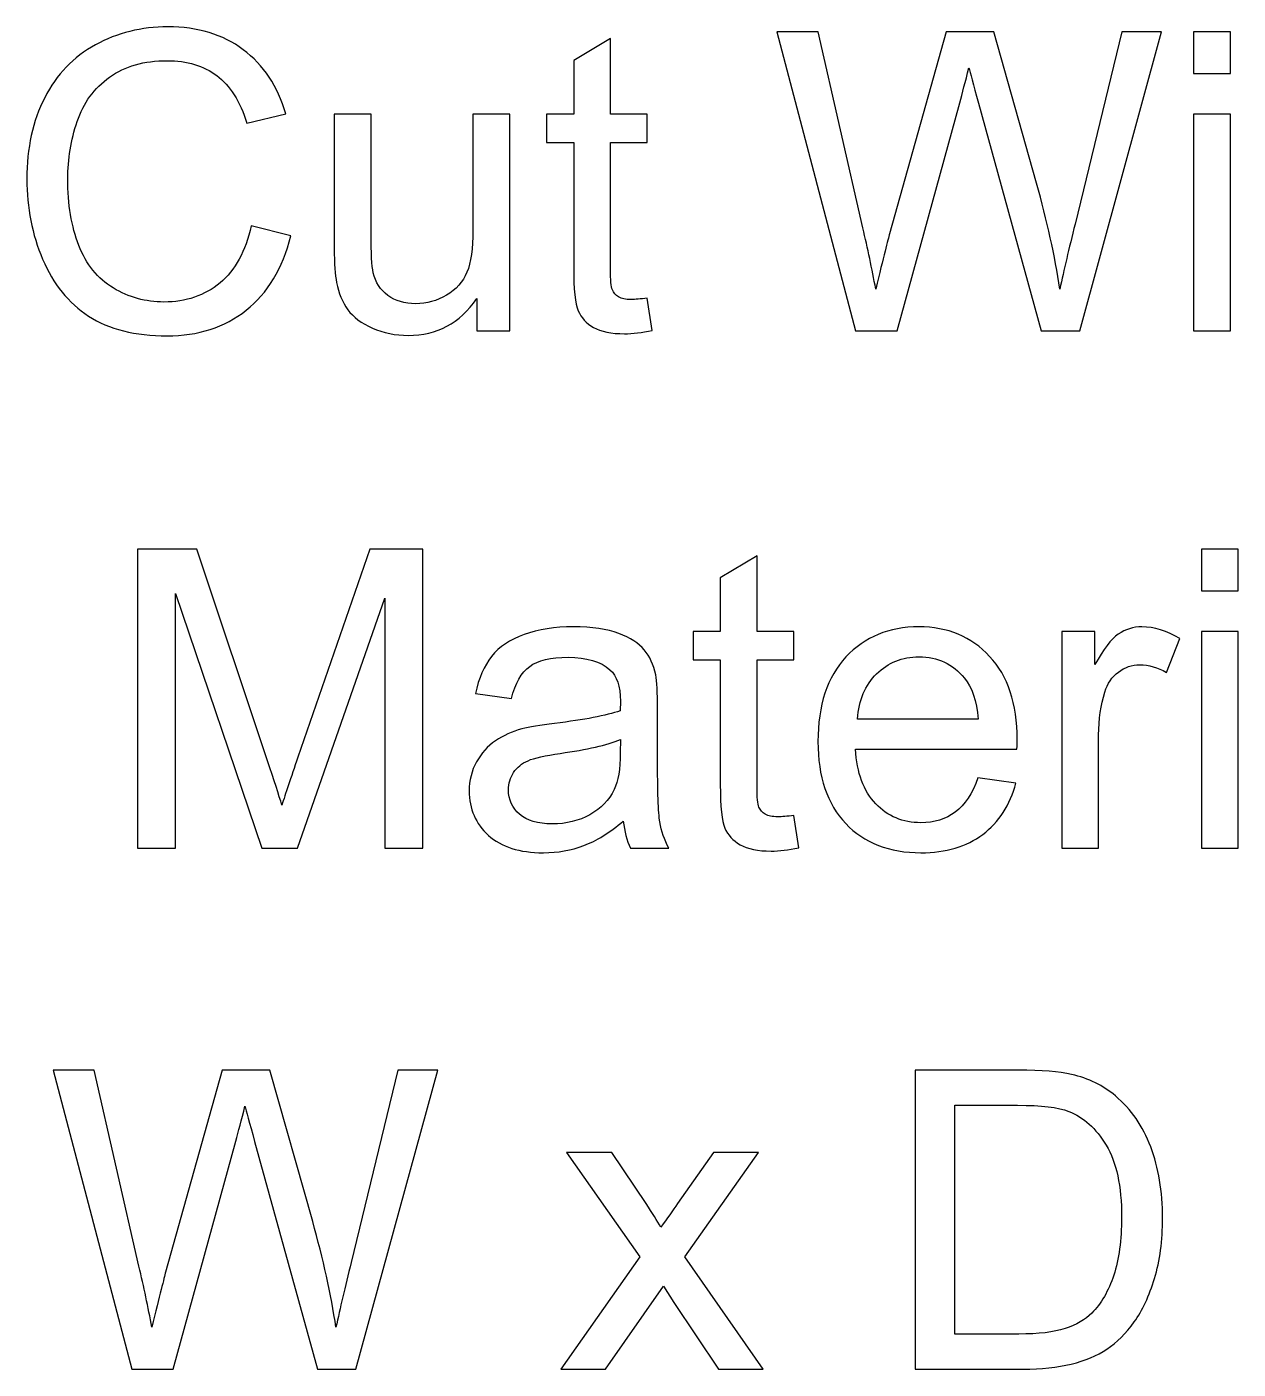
# Model space of a CAD drawing. Header units: millimetres. Extents: x -284 to 247, y -404 to 405.
# Drawn here: x -278.68 to -266.4, y -388.16 to -374.55 of the extents above; entities that cross this region are included whole.
import ezdxf

# ---------------------------------------------------------------- set-up
doc = ezdxf.new("R2010")
doc.units = ezdxf.units.MM
doc.header["$MEASUREMENT"] = 0
doc.layers.add('Layer 1', color=7, linetype='Continuous')

msp = doc.modelspace()

# ---------------------------------------------------------------- linework, layer by layer
at = {"layer": 'Layer 1'}
for points, knots in [([(-276.406, -376.5705), (-276.406, -376.5705), (-276.0038, -376.6721), (-276.0038, -376.6721), (-276.0038, -376.6721), (-276.0877, -377.0016), (-276.2387, -377.2521), (-276.4568, -377.425), (-276.4568, -377.425), (-276.6748, -377.5978), (-276.9415, -377.6846), (-277.2568, -377.6846), (-277.2568, -377.6846), (-277.5828, -377.6846), (-277.8481, -377.6183), (-278.0527, -377.4849), (-278.0527, -377.4849), (-278.2573, -377.3523), (-278.4125, -377.1597), (-278.5191, -376.9078), (-278.5191, -376.9078), (-278.6256, -376.6552), (-278.6792, -376.385), (-278.6792, -376.0957), (-278.6792, -376.0957), (-278.6792, -375.7803), (-278.6193, -375.5052), (-278.4986, -375.2702), (-278.4986, -375.2702), (-278.378, -375.0353), (-278.2065, -374.8568), (-277.9843, -374.7347), (-277.9843, -374.7347), (-277.762, -374.6126), (-277.5172, -374.552), (-277.2505, -374.552), (-277.2505, -374.552), (-276.9471, -374.552), (-276.6924, -374.6289), (-276.4864, -374.7834), (-276.4864, -374.7834), (-276.2797, -374.9379), (-276.1357, -375.1545), (-276.0546, -375.4339), (-276.0546, -375.4339), (-276.0546, -375.4339), (-276.4483, -375.527), (-276.4483, -375.527), (-276.4483, -375.527), (-276.5181, -375.3069), (-276.6204, -375.146), (-276.7538, -375.0458), (-276.7538, -375.0458), (-276.8871, -374.9449), (-277.0551, -374.8949), (-277.2576, -374.8949), (-277.2576, -374.8949), (-277.4897, -374.8949), (-277.6844, -374.9506), (-277.8403, -375.0621), (-277.8403, -375.0621), (-277.9963, -375.1735), (-278.1063, -375.3238), (-278.1691, -375.5115), (-278.1691, -375.5115), (-278.2326, -375.6999), (-278.2644, -375.8939), (-278.2644, -376.0936), (-278.2644, -376.0936), (-278.2644, -376.3511), (-278.227, -376.5762), (-278.1522, -376.7681), (-278.1522, -376.7681), (-278.0774, -376.9607), (-277.961, -377.1039), (-277.8029, -377.1992), (-277.8029, -377.1992), (-277.6449, -377.2944), (-277.4742, -377.3417), (-277.29, -377.3417), (-277.29, -377.3417), (-277.0656, -377.3417), (-276.8766, -377.2768), (-276.7213, -377.1477), (-276.7213, -377.1477), (-276.5661, -377.0179), (-276.461, -376.8259), (-276.406, -376.5705)], [0, 0, 0, 0, 0.0434783, 0.0434783, 0.0434783, 0.0434783, 0.0869565, 0.0869565, 0.0869565, 0.0869565, 0.1304348, 0.1304348, 0.1304348, 0.1304348, 0.173913, 0.173913, 0.173913, 0.173913, 0.2173913, 0.2173913, 0.2173913, 0.2173913, 0.2608696, 0.2608696, 0.2608696, 0.2608696, 0.3043478, 0.3043478, 0.3043478, 0.3043478, 0.3478261, 0.3478261, 0.3478261, 0.3478261, 0.3913043, 0.3913043, 0.3913043, 0.3913043, 0.4347826, 0.4347826, 0.4347826, 0.4347826, 0.4782609, 0.4782609, 0.4782609, 0.4782609, 0.5217391, 0.5217391, 0.5217391, 0.5217391, 0.5652174, 0.5652174, 0.5652174, 0.5652174, 0.6086957, 0.6086957, 0.6086957, 0.6086957, 0.6521739, 0.6521739, 0.6521739, 0.6521739, 0.6956522, 0.6956522, 0.6956522, 0.6956522, 0.7391304, 0.7391304, 0.7391304, 0.7391304, 0.7826087, 0.7826087, 0.7826087, 0.7826087, 0.826087, 0.826087, 0.826087, 0.826087, 0.8695652, 0.8695652, 0.8695652, 0.8695652, 0.9130435, 0.9130435, 0.9130435, 0.9130435, 1, 1, 1, 1]), ([(-270.2782, -377.6338), (-270.2782, -377.6338), (-271.0762, -374.6028), (-271.0762, -374.6028), (-271.0762, -374.6028), (-271.0762, -374.6028), (-270.6599, -374.6028), (-270.6599, -374.6028), (-270.6599, -374.6028), (-270.6599, -374.6028), (-270.2056, -376.5903), (-270.2056, -376.5903), (-270.2056, -376.5903), (-270.1562, -376.7984), (-270.1124, -377.0052), (-270.075, -377.2098), (-270.075, -377.2098), (-269.9953, -376.8866), (-269.9487, -376.7004), (-269.9353, -376.651), (-269.9353, -376.651), (-269.9353, -376.651), (-269.3624, -374.6028), (-269.3624, -374.6028), (-269.3624, -374.6028), (-269.3624, -374.6028), (-268.8791, -374.6028), (-268.8791, -374.6028), (-268.8791, -374.6028), (-268.8791, -374.6028), (-268.4445, -376.1373), (-268.4445, -376.1373), (-268.4445, -376.1373), (-268.338, -376.5183), (-268.2589, -376.876), (-268.2081, -377.2098), (-268.2081, -377.2098), (-268.1679, -377.0186), (-268.1164, -376.7991), (-268.0536, -376.5515), (-268.0536, -376.5515), (-268.0536, -376.5515), (-267.5802, -374.6028), (-267.5802, -374.6028), (-267.5802, -374.6028), (-267.5802, -374.6028), (-267.1773, -374.6028), (-267.1773, -374.6028), (-267.1773, -374.6028), (-267.1773, -374.6028), (-268.0071, -377.6338), (-268.0071, -377.6338), (-268.0071, -377.6338), (-268.0071, -377.6338), (-268.3972, -377.6338), (-268.3972, -377.6338), (-268.3972, -377.6338), (-268.3972, -377.6338), (-269.0329, -375.3245), (-269.0329, -375.3245), (-269.0329, -375.3245), (-269.0865, -375.1312), (-269.119, -375.0127), (-269.131, -374.9689), (-269.131, -374.9689), (-269.1656, -375.1072), (-269.1966, -375.2258), (-269.2234, -375.3238), (-269.2234, -375.3238), (-269.2234, -375.3238), (-269.8591, -377.6338), (-269.8591, -377.6338), (-269.8591, -377.6338), (-269.8591, -377.6338), (-270.2782, -377.6338), (-270.2782, -377.6338)], [0, 0, 0, 0, 0.05, 0.05, 0.05, 0.05, 0.1, 0.1, 0.1, 0.1, 0.15, 0.15, 0.15, 0.15, 0.2, 0.2, 0.2, 0.2, 0.25, 0.25, 0.25, 0.25, 0.3, 0.3, 0.3, 0.3, 0.35, 0.35, 0.35, 0.35, 0.4, 0.4, 0.4, 0.4, 0.45, 0.45, 0.45, 0.45, 0.5, 0.5, 0.5, 0.5, 0.55, 0.55, 0.55, 0.55, 0.6, 0.6, 0.6, 0.6, 0.65, 0.65, 0.65, 0.65, 0.7, 0.7, 0.7, 0.7, 0.75, 0.75, 0.75, 0.75, 0.8, 0.8, 0.8, 0.8, 0.85, 0.85, 0.85, 0.85, 0.9, 0.9, 0.9, 0.9, 1, 1, 1, 1]), ([(-266.8521, -375.0261), (-266.8521, -375.0261), (-266.8521, -374.6028), (-266.8521, -374.6028), (-266.8521, -374.6028), (-266.8521, -374.6028), (-266.4796, -374.6028), (-266.4796, -374.6028), (-266.4796, -374.6028), (-266.4796, -374.6028), (-266.4796, -375.0261), (-266.4796, -375.0261), (-266.4796, -375.0261), (-266.4796, -375.0261), (-266.8521, -375.0261), (-266.8521, -375.0261)], [0, 0, 0, 0, 0.2, 0.2, 0.2, 0.2, 0.4, 0.4, 0.4, 0.4, 0.6, 0.6, 0.6, 0.6, 1, 1, 1, 1]), ([(-272.3914, -377.3015), (-272.3914, -377.3015), (-272.3406, -377.6303), (-272.3406, -377.6303), (-272.3406, -377.6303), (-272.4451, -377.6521), (-272.5389, -377.6634), (-272.6207, -377.6634), (-272.6207, -377.6634), (-272.7555, -377.6634), (-272.8599, -377.6423), (-272.9347, -377.5992), (-272.9347, -377.5992), (-273.0088, -377.5562), (-273.061, -377.5005), (-273.0913, -377.4306), (-273.0913, -377.4306), (-273.1217, -377.3608), (-273.1365, -377.214), (-273.1365, -376.9903), (-273.1365, -376.9903), (-273.1365, -376.9903), (-273.1365, -375.7246), (-273.1365, -375.7246), (-273.1365, -375.7246), (-273.1365, -375.7246), (-273.4117, -375.7246), (-273.4117, -375.7246), (-273.4117, -375.7246), (-273.4117, -375.7246), (-273.4117, -375.4367), (-273.4117, -375.4367), (-273.4117, -375.4367), (-273.4117, -375.4367), (-273.1365, -375.4367), (-273.1365, -375.4367), (-273.1365, -375.4367), (-273.1365, -375.4367), (-273.1365, -374.8934), (-273.1365, -374.8934), (-273.1365, -374.8934), (-273.1365, -374.8934), (-272.764, -374.6698), (-272.764, -374.6698), (-272.764, -374.6698), (-272.764, -374.6698), (-272.764, -375.4367), (-272.764, -375.4367), (-272.764, -375.4367), (-272.764, -375.4367), (-272.3914, -375.4367), (-272.3914, -375.4367), (-272.3914, -375.4367), (-272.3914, -375.4367), (-272.3914, -375.7246), (-272.3914, -375.7246), (-272.3914, -375.7246), (-272.3914, -375.7246), (-272.764, -375.7246), (-272.764, -375.7246), (-272.764, -375.7246), (-272.764, -375.7246), (-272.764, -377.0115), (-272.764, -377.0115), (-272.764, -377.0115), (-272.764, -377.118), (-272.7576, -377.1865), (-272.7442, -377.2168), (-272.7442, -377.2168), (-272.7315, -377.2472), (-272.7104, -377.2711), (-272.6807, -377.2895), (-272.6807, -377.2895), (-272.6511, -377.3071), (-272.6088, -377.3163), (-272.5537, -377.3163), (-272.5537, -377.3163), (-272.5128, -377.3163), (-272.4585, -377.3114), (-272.3914, -377.3015)], [0, 0, 0, 0, 0.047619, 0.047619, 0.047619, 0.047619, 0.0952381, 0.0952381, 0.0952381, 0.0952381, 0.1428571, 0.1428571, 0.1428571, 0.1428571, 0.1904762, 0.1904762, 0.1904762, 0.1904762, 0.2380952, 0.2380952, 0.2380952, 0.2380952, 0.2857143, 0.2857143, 0.2857143, 0.2857143, 0.3333333, 0.3333333, 0.3333333, 0.3333333, 0.3809524, 0.3809524, 0.3809524, 0.3809524, 0.4285714, 0.4285714, 0.4285714, 0.4285714, 0.4761905, 0.4761905, 0.4761905, 0.4761905, 0.5238095, 0.5238095, 0.5238095, 0.5238095, 0.5714286, 0.5714286, 0.5714286, 0.5714286, 0.6190476, 0.6190476, 0.6190476, 0.6190476, 0.6666667, 0.6666667, 0.6666667, 0.6666667, 0.7142857, 0.7142857, 0.7142857, 0.7142857, 0.7619048, 0.7619048, 0.7619048, 0.7619048, 0.8095238, 0.8095238, 0.8095238, 0.8095238, 0.8571429, 0.8571429, 0.8571429, 0.8571429, 0.9047619, 0.9047619, 0.9047619, 0.9047619, 1, 1, 1, 1]), ([(-274.1193, -377.6338), (-274.1193, -377.6338), (-274.1193, -377.3071), (-274.1193, -377.3071), (-274.1193, -377.3071), (-274.2901, -377.5562), (-274.5215, -377.6804), (-274.8143, -377.6804), (-274.8143, -377.6804), (-274.9434, -377.6804), (-275.064, -377.6557), (-275.1762, -377.6063), (-275.1762, -377.6063), (-275.2884, -377.5562), (-275.3717, -377.4941), (-275.426, -377.4193), (-275.426, -377.4193), (-275.4803, -377.3438), (-275.5184, -377.2521), (-275.5403, -377.1434), (-275.5403, -377.1434), (-275.5551, -377.0701), (-275.5629, -376.9544), (-275.5629, -376.7963), (-275.5629, -376.7963), (-275.5629, -376.7963), (-275.5629, -375.4367), (-275.5629, -375.4367), (-275.5629, -375.4367), (-275.5629, -375.4367), (-275.1903, -375.4367), (-275.1903, -375.4367), (-275.1903, -375.4367), (-275.1903, -375.4367), (-275.1903, -376.6524), (-275.1903, -376.6524), (-275.1903, -376.6524), (-275.1903, -376.8464), (-275.1826, -376.9776), (-275.1678, -377.0447), (-275.1678, -377.0447), (-275.1445, -377.1427), (-275.0951, -377.2189), (-275.0189, -377.2747), (-275.0189, -377.2747), (-274.9434, -377.3304), (-274.8503, -377.3586), (-274.7388, -377.3586), (-274.7388, -377.3586), (-274.6273, -377.3586), (-274.5229, -377.3304), (-274.4255, -377.2733), (-274.4255, -377.2733), (-274.3282, -377.2161), (-274.259, -377.1378), (-274.2181, -377.0397), (-274.2181, -377.0397), (-274.1779, -376.9417), (-274.1574, -376.7984), (-274.1574, -376.6115), (-274.1574, -376.6115), (-274.1574, -376.6115), (-274.1574, -375.4367), (-274.1574, -375.4367), (-274.1574, -375.4367), (-274.1574, -375.4367), (-273.7849, -375.4367), (-273.7849, -375.4367), (-273.7849, -375.4367), (-273.7849, -375.4367), (-273.7849, -377.6338), (-273.7849, -377.6338), (-273.7849, -377.6338), (-273.7849, -377.6338), (-274.1193, -377.6338), (-274.1193, -377.6338)], [0, 0, 0, 0, 0.05, 0.05, 0.05, 0.05, 0.1, 0.1, 0.1, 0.1, 0.15, 0.15, 0.15, 0.15, 0.2, 0.2, 0.2, 0.2, 0.25, 0.25, 0.25, 0.25, 0.3, 0.3, 0.3, 0.3, 0.35, 0.35, 0.35, 0.35, 0.4, 0.4, 0.4, 0.4, 0.45, 0.45, 0.45, 0.45, 0.5, 0.5, 0.5, 0.5, 0.55, 0.55, 0.55, 0.55, 0.6, 0.6, 0.6, 0.6, 0.65, 0.65, 0.65, 0.65, 0.7, 0.7, 0.7, 0.7, 0.75, 0.75, 0.75, 0.75, 0.8, 0.8, 0.8, 0.8, 0.85, 0.85, 0.85, 0.85, 0.9, 0.9, 0.9, 0.9, 1, 1, 1, 1]), ([(-266.8521, -377.6338), (-266.8521, -377.6338), (-266.8521, -375.4367), (-266.8521, -375.4367), (-266.8521, -375.4367), (-266.8521, -375.4367), (-266.4796, -375.4367), (-266.4796, -375.4367), (-266.4796, -375.4367), (-266.4796, -375.4367), (-266.4796, -377.6338), (-266.4796, -377.6338), (-266.4796, -377.6338), (-266.4796, -377.6338), (-266.8521, -377.6338), (-266.8521, -377.6338)], [0, 0, 0, 0, 0.2, 0.2, 0.2, 0.2, 0.4, 0.4, 0.4, 0.4, 0.6, 0.6, 0.6, 0.6, 1, 1, 1, 1]), ([(-277.5566, -382.8782), (-277.5566, -382.8782), (-277.5566, -379.8472), (-277.5566, -379.8472), (-277.5566, -379.8472), (-277.5566, -379.8472), (-276.9555, -379.8472), (-276.9555, -379.8472), (-276.9555, -379.8472), (-276.9555, -379.8472), (-276.2386, -381.9927), (-276.2386, -381.9927), (-276.2386, -381.9927), (-276.1723, -382.1924), (-276.1243, -382.342), (-276.094, -382.4415), (-276.094, -382.4415), (-276.0594, -382.3314), (-276.0051, -382.1691), (-275.9317, -381.9553), (-275.9317, -381.9553), (-275.9317, -381.9553), (-275.2022, -379.8472), (-275.2022, -379.8472), (-275.2022, -379.8472), (-275.2022, -379.8472), (-274.6653, -379.8472), (-274.6653, -379.8472), (-274.6653, -379.8472), (-274.6653, -379.8472), (-274.6653, -382.8782), (-274.6653, -382.8782), (-274.6653, -382.8782), (-274.6653, -382.8782), (-275.0505, -382.8782), (-275.0505, -382.8782), (-275.0505, -382.8782), (-275.0505, -382.8782), (-275.0505, -380.3425), (-275.0505, -380.3425), (-275.0505, -380.3425), (-275.0505, -380.3425), (-275.9352, -382.8782), (-275.9352, -382.8782), (-275.9352, -382.8782), (-275.9352, -382.8782), (-276.2965, -382.8782), (-276.2965, -382.8782), (-276.2965, -382.8782), (-276.2965, -382.8782), (-277.1714, -380.2959), (-277.1714, -380.2959), (-277.1714, -380.2959), (-277.1714, -380.2959), (-277.1714, -382.8782), (-277.1714, -382.8782), (-277.1714, -382.8782), (-277.1714, -382.8782), (-277.5566, -382.8782), (-277.5566, -382.8782)], [0, 0, 0, 0, 0.0625, 0.0625, 0.0625, 0.0625, 0.125, 0.125, 0.125, 0.125, 0.1875, 0.1875, 0.1875, 0.1875, 0.25, 0.25, 0.25, 0.25, 0.3125, 0.3125, 0.3125, 0.3125, 0.375, 0.375, 0.375, 0.375, 0.4375, 0.4375, 0.4375, 0.4375, 0.5, 0.5, 0.5, 0.5, 0.5625, 0.5625, 0.5625, 0.5625, 0.625, 0.625, 0.625, 0.625, 0.6875, 0.6875, 0.6875, 0.6875, 0.75, 0.75, 0.75, 0.75, 0.8125, 0.8125, 0.8125, 0.8125, 0.875, 0.875, 0.875, 0.875, 1, 1, 1, 1]), ([(-270.9054, -382.5459), (-270.9054, -382.5459), (-270.8546, -382.8747), (-270.8546, -382.8747), (-270.8546, -382.8747), (-270.9591, -382.8965), (-271.0529, -382.9078), (-271.1347, -382.9078), (-271.1347, -382.9078), (-271.2695, -382.9078), (-271.3739, -382.8867), (-271.4487, -382.8436), (-271.4487, -382.8436), (-271.5228, -382.8006), (-271.575, -382.7449), (-271.6053, -382.675), (-271.6053, -382.675), (-271.6357, -382.6052), (-271.6505, -382.4584), (-271.6505, -382.2347), (-271.6505, -382.2347), (-271.6505, -382.2347), (-271.6505, -380.969), (-271.6505, -380.969), (-271.6505, -380.969), (-271.6505, -380.969), (-271.9257, -380.969), (-271.9257, -380.969), (-271.9257, -380.969), (-271.9257, -380.969), (-271.9257, -380.6811), (-271.9257, -380.6811), (-271.9257, -380.6811), (-271.9257, -380.6811), (-271.6505, -380.6811), (-271.6505, -380.6811), (-271.6505, -380.6811), (-271.6505, -380.6811), (-271.6505, -380.1378), (-271.6505, -380.1378), (-271.6505, -380.1378), (-271.6505, -380.1378), (-271.278, -379.9142), (-271.278, -379.9142), (-271.278, -379.9142), (-271.278, -379.9142), (-271.278, -380.6811), (-271.278, -380.6811), (-271.278, -380.6811), (-271.278, -380.6811), (-270.9054, -380.6811), (-270.9054, -380.6811), (-270.9054, -380.6811), (-270.9054, -380.6811), (-270.9054, -380.969), (-270.9054, -380.969), (-270.9054, -380.969), (-270.9054, -380.969), (-271.278, -380.969), (-271.278, -380.969), (-271.278, -380.969), (-271.278, -380.969), (-271.278, -382.2559), (-271.278, -382.2559), (-271.278, -382.2559), (-271.278, -382.3624), (-271.2716, -382.4309), (-271.2582, -382.4612), (-271.2582, -382.4612), (-271.2455, -382.4916), (-271.2244, -382.5155), (-271.1947, -382.5339), (-271.1947, -382.5339), (-271.1651, -382.5515), (-271.1228, -382.5607), (-271.0677, -382.5607), (-271.0677, -382.5607), (-271.0268, -382.5607), (-270.9725, -382.5558), (-270.9054, -382.5459)], [0, 0, 0, 0, 0.047619, 0.047619, 0.047619, 0.047619, 0.0952381, 0.0952381, 0.0952381, 0.0952381, 0.1428571, 0.1428571, 0.1428571, 0.1428571, 0.1904762, 0.1904762, 0.1904762, 0.1904762, 0.2380952, 0.2380952, 0.2380952, 0.2380952, 0.2857143, 0.2857143, 0.2857143, 0.2857143, 0.3333333, 0.3333333, 0.3333333, 0.3333333, 0.3809524, 0.3809524, 0.3809524, 0.3809524, 0.4285714, 0.4285714, 0.4285714, 0.4285714, 0.4761905, 0.4761905, 0.4761905, 0.4761905, 0.5238095, 0.5238095, 0.5238095, 0.5238095, 0.5714286, 0.5714286, 0.5714286, 0.5714286, 0.6190476, 0.6190476, 0.6190476, 0.6190476, 0.6666667, 0.6666667, 0.6666667, 0.6666667, 0.7142857, 0.7142857, 0.7142857, 0.7142857, 0.7619048, 0.7619048, 0.7619048, 0.7619048, 0.8095238, 0.8095238, 0.8095238, 0.8095238, 0.8571429, 0.8571429, 0.8571429, 0.8571429, 0.9047619, 0.9047619, 0.9047619, 0.9047619, 1, 1, 1, 1]), ([(-266.7737, -380.2705), (-266.7737, -380.2705), (-266.7737, -379.8472), (-266.7737, -379.8472), (-266.7737, -379.8472), (-266.7737, -379.8472), (-266.4012, -379.8472), (-266.4012, -379.8472), (-266.4012, -379.8472), (-266.4012, -379.8472), (-266.4012, -380.2705), (-266.4012, -380.2705), (-266.4012, -380.2705), (-266.4012, -380.2705), (-266.7737, -380.2705), (-266.7737, -380.2705)], [0, 0, 0, 0, 0.2, 0.2, 0.2, 0.2, 0.4, 0.4, 0.4, 0.4, 0.6, 0.6, 0.6, 0.6, 1, 1, 1, 1]), ([(-272.6333, -382.603), (-272.7716, -382.7209), (-272.905, -382.8034), (-273.0327, -382.8521), (-273.0327, -382.8521), (-273.1604, -382.9008), (-273.2972, -382.9248), (-273.444, -382.9248), (-273.444, -382.9248), (-273.6853, -382.9248), (-273.8708, -382.8662), (-274.0007, -382.7484), (-274.0007, -382.7484), (-274.1305, -382.6313), (-274.1954, -382.481), (-274.1954, -382.2982), (-274.1954, -382.2982), (-274.1954, -382.191), (-274.1707, -382.0929), (-274.122, -382.004), (-274.122, -382.004), (-274.0726, -381.9151), (-274.0084, -381.8446), (-273.9294, -381.7909), (-273.9294, -381.7909), (-273.8497, -381.7373), (-273.7608, -381.6964), (-273.6613, -381.6689), (-273.6613, -381.6689), (-273.5879, -381.6498), (-273.4772, -381.6315), (-273.3297, -381.6131), (-273.3297, -381.6131), (-273.0291, -381.5779), (-272.8069, -381.5348), (-272.6651, -381.4854), (-272.6651, -381.4854), (-272.6637, -381.4346), (-272.6629, -381.4022), (-272.6629, -381.3888), (-272.6629, -381.3888), (-272.6629, -381.2378), (-272.6982, -381.1313), (-272.7688, -381.0692), (-272.7688, -381.0692), (-272.864, -380.9852), (-273.0058, -380.9436), (-273.1935, -380.9436), (-273.1935, -380.9436), (-273.3692, -380.9436), (-273.499, -380.9746), (-273.5823, -381.036), (-273.5823, -381.036), (-273.6662, -381.0974), (-273.7276, -381.206), (-273.7678, -381.3627), (-273.7678, -381.3627), (-273.7678, -381.3627), (-274.1319, -381.3119), (-274.1319, -381.3119), (-274.1319, -381.3119), (-274.0987, -381.156), (-274.0444, -381.0297), (-273.9682, -380.9337), (-273.9682, -380.9337), (-273.892, -380.8377), (-273.7819, -380.7644), (-273.638, -380.7122), (-273.638, -380.7122), (-273.4948, -380.6607), (-273.3276, -380.6346), (-273.1385, -380.6346), (-273.1385, -380.6346), (-272.9508, -380.6346), (-272.7977, -380.6564), (-272.6799, -380.7009), (-272.6799, -380.7009), (-272.5628, -380.7453), (-272.476, -380.8004), (-272.4209, -380.8674), (-272.4209, -380.8674), (-272.3659, -380.9344), (-272.3271, -381.0191), (-272.3045, -381.1214), (-272.3045, -381.1214), (-272.2925, -381.1849), (-272.2862, -381.2992), (-272.2862, -381.4636), (-272.2862, -381.4636), (-272.2862, -381.4636), (-272.2862, -381.9575), (-272.2862, -381.9575), (-272.2862, -381.9575), (-272.2862, -382.3025), (-272.2784, -382.5205), (-272.2629, -382.6129), (-272.2629, -382.6129), (-272.2481, -382.7053), (-272.217, -382.7935), (-272.1719, -382.8782), (-272.1719, -382.8782), (-272.1719, -382.8782), (-272.5613, -382.8782), (-272.5613, -382.8782), (-272.5613, -382.8782), (-272.5987, -382.7999), (-272.6227, -382.7082), (-272.6333, -382.603)], [0, 0, 0, 0, 0.0357143, 0.0357143, 0.0357143, 0.0357143, 0.0714286, 0.0714286, 0.0714286, 0.0714286, 0.1071429, 0.1071429, 0.1071429, 0.1071429, 0.1428571, 0.1428571, 0.1428571, 0.1428571, 0.1785714, 0.1785714, 0.1785714, 0.1785714, 0.2142857, 0.2142857, 0.2142857, 0.2142857, 0.25, 0.25, 0.25, 0.25, 0.2857143, 0.2857143, 0.2857143, 0.2857143, 0.3214286, 0.3214286, 0.3214286, 0.3214286, 0.3571429, 0.3571429, 0.3571429, 0.3571429, 0.3928571, 0.3928571, 0.3928571, 0.3928571, 0.4285714, 0.4285714, 0.4285714, 0.4285714, 0.4642857, 0.4642857, 0.4642857, 0.4642857, 0.5, 0.5, 0.5, 0.5, 0.5357143, 0.5357143, 0.5357143, 0.5357143, 0.5714286, 0.5714286, 0.5714286, 0.5714286, 0.6071429, 0.6071429, 0.6071429, 0.6071429, 0.6428571, 0.6428571, 0.6428571, 0.6428571, 0.6785714, 0.6785714, 0.6785714, 0.6785714, 0.7142857, 0.7142857, 0.7142857, 0.7142857, 0.75, 0.75, 0.75, 0.75, 0.7857143, 0.7857143, 0.7857143, 0.7857143, 0.8214286, 0.8214286, 0.8214286, 0.8214286, 0.8571429, 0.8571429, 0.8571429, 0.8571429, 0.8928571, 0.8928571, 0.8928571, 0.8928571, 0.9285714, 0.9285714, 0.9285714, 0.9285714, 1, 1, 1, 1]), ([(-269.0392, -382.167), (-269.0392, -382.167), (-268.654, -382.2178), (-268.654, -382.2178), (-268.654, -382.2178), (-268.714, -382.4415), (-268.8261, -382.6157), (-268.9898, -382.7392), (-268.9898, -382.7392), (-269.1535, -382.8627), (-269.3624, -382.9248), (-269.6171, -382.9248), (-269.6171, -382.9248), (-269.9374, -382.9248), (-270.1914, -382.826), (-270.3791, -382.6284), (-270.3791, -382.6284), (-270.5667, -382.4316), (-270.6606, -382.1543), (-270.6606, -381.798), (-270.6606, -381.798), (-270.6606, -381.4297), (-270.566, -381.1433), (-270.3762, -380.9401), (-270.3762, -380.9401), (-270.1864, -380.7362), (-269.9402, -380.6346), (-269.6375, -380.6346), (-269.6375, -380.6346), (-269.3447, -380.6346), (-269.1055, -380.734), (-268.92, -380.9337), (-268.92, -380.9337), (-268.7344, -381.1334), (-268.6413, -381.4142), (-268.6413, -381.7761), (-268.6413, -381.7761), (-268.6413, -381.798), (-268.642, -381.8312), (-268.6434, -381.8749), (-268.6434, -381.8749), (-268.6434, -381.8749), (-270.2796, -381.8749), (-270.2796, -381.8749), (-270.2796, -381.8749), (-270.2655, -382.1155), (-270.1977, -382.3004), (-270.075, -382.4281), (-270.075, -382.4281), (-269.9529, -382.5558), (-269.7998, -382.62), (-269.6171, -382.62), (-269.6171, -382.62), (-269.4809, -382.62), (-269.3645, -382.584), (-269.2685, -382.512), (-269.2685, -382.512), (-269.1719, -382.4401), (-269.0957, -382.325), (-269.0392, -382.167)], [0, 0, 0, 0, 0.0625, 0.0625, 0.0625, 0.0625, 0.125, 0.125, 0.125, 0.125, 0.1875, 0.1875, 0.1875, 0.1875, 0.25, 0.25, 0.25, 0.25, 0.3125, 0.3125, 0.3125, 0.3125, 0.375, 0.375, 0.375, 0.375, 0.4375, 0.4375, 0.4375, 0.4375, 0.5, 0.5, 0.5, 0.5, 0.5625, 0.5625, 0.5625, 0.5625, 0.625, 0.625, 0.625, 0.625, 0.6875, 0.6875, 0.6875, 0.6875, 0.75, 0.75, 0.75, 0.75, 0.8125, 0.8125, 0.8125, 0.8125, 0.875, 0.875, 0.875, 0.875, 1, 1, 1, 1]), ([(-268.1876, -382.8782), (-268.1876, -382.8782), (-268.1876, -380.6811), (-268.1876, -380.6811), (-268.1876, -380.6811), (-268.1876, -380.6811), (-267.8532, -380.6811), (-267.8532, -380.6811), (-267.8532, -380.6811), (-267.8532, -380.6811), (-267.8532, -381.0177), (-267.8532, -381.0177), (-267.8532, -381.0177), (-267.7678, -380.8617), (-267.6888, -380.7587), (-267.6161, -380.7093), (-267.6161, -380.7093), (-267.5435, -380.6592), (-267.4637, -380.6346), (-267.377, -380.6346), (-267.377, -380.6346), (-267.2514, -380.6346), (-267.1237, -380.6741), (-266.9938, -380.7524), (-266.9938, -380.7524), (-266.9938, -380.7524), (-267.1265, -381.096), (-267.1265, -381.096), (-267.1265, -381.096), (-267.2168, -381.0452), (-267.3071, -381.0198), (-267.3974, -381.0198), (-267.3974, -381.0198), (-267.4786, -381.0198), (-267.5512, -381.0445), (-267.6154, -381.0932), (-267.6154, -381.0932), (-267.6796, -381.1418), (-267.7255, -381.2096), (-267.753, -381.2964), (-267.753, -381.2964), (-267.7946, -381.4283), (-267.8151, -381.5729), (-267.8151, -381.7303), (-267.8151, -381.7303), (-267.8151, -381.7303), (-267.8151, -382.8782), (-267.8151, -382.8782), (-267.8151, -382.8782), (-267.8151, -382.8782), (-268.1876, -382.8782), (-268.1876, -382.8782)], [0, 0, 0, 0, 0.0714286, 0.0714286, 0.0714286, 0.0714286, 0.1428571, 0.1428571, 0.1428571, 0.1428571, 0.2142857, 0.2142857, 0.2142857, 0.2142857, 0.2857143, 0.2857143, 0.2857143, 0.2857143, 0.3571429, 0.3571429, 0.3571429, 0.3571429, 0.4285714, 0.4285714, 0.4285714, 0.4285714, 0.5, 0.5, 0.5, 0.5, 0.5714286, 0.5714286, 0.5714286, 0.5714286, 0.6428571, 0.6428571, 0.6428571, 0.6428571, 0.7142857, 0.7142857, 0.7142857, 0.7142857, 0.7857143, 0.7857143, 0.7857143, 0.7857143, 0.8571429, 0.8571429, 0.8571429, 0.8571429, 1, 1, 1, 1]), ([(-266.7737, -382.8782), (-266.7737, -382.8782), (-266.7737, -380.6811), (-266.7737, -380.6811), (-266.7737, -380.6811), (-266.7737, -380.6811), (-266.4012, -380.6811), (-266.4012, -380.6811), (-266.4012, -380.6811), (-266.4012, -380.6811), (-266.4012, -382.8782), (-266.4012, -382.8782), (-266.4012, -382.8782), (-266.4012, -382.8782), (-266.7737, -382.8782), (-266.7737, -382.8782)], [0, 0, 0, 0, 0.2, 0.2, 0.2, 0.2, 0.4, 0.4, 0.4, 0.4, 0.6, 0.6, 0.6, 0.6, 1, 1, 1, 1]), ([(-270.2584, -381.5701), (-270.2584, -381.5701), (-269.035, -381.5701), (-269.035, -381.5701), (-269.035, -381.5701), (-269.0512, -381.3853), (-269.0985, -381.247), (-269.1754, -381.1545), (-269.1754, -381.1545), (-269.2932, -381.0113), (-269.447, -380.9393), (-269.6354, -380.9393), (-269.6354, -380.9393), (-269.8061, -380.9393), (-269.9494, -380.9965), (-270.0658, -381.1108), (-270.0658, -381.1108), (-270.1815, -381.2251), (-270.2457, -381.3782), (-270.2584, -381.5701)], [0, 0, 0, 0, 0.1666667, 0.1666667, 0.1666667, 0.1666667, 0.3333333, 0.3333333, 0.3333333, 0.3333333, 0.5, 0.5, 0.5, 0.5, 0.6666667, 0.6666667, 0.6666667, 0.6666667, 1, 1, 1, 1]), ([(-272.6629, -381.7775), (-272.7984, -381.8326), (-273.0016, -381.8791), (-273.2725, -381.9172), (-273.2725, -381.9172), (-273.4264, -381.9391), (-273.535, -381.9638), (-273.5985, -381.9913), (-273.5985, -381.9913), (-273.662, -382.0188), (-273.7107, -382.0591), (-273.7453, -382.1113), (-273.7453, -382.1113), (-273.7798, -382.1642), (-273.7975, -382.2227), (-273.7975, -382.2877), (-273.7975, -382.2877), (-273.7975, -382.3857), (-273.7601, -382.4683), (-273.6846, -382.5339), (-273.6846, -382.5339), (-273.6091, -382.5995), (-273.499, -382.6327), (-273.3544, -382.6327), (-273.3544, -382.6327), (-273.2112, -382.6327), (-273.0835, -382.6016), (-272.9713, -382.5388), (-272.9713, -382.5388), (-272.8598, -382.4767), (-272.7772, -382.3914), (-272.725, -382.2834), (-272.725, -382.2834), (-272.6848, -382.1995), (-272.6651, -382.076), (-272.6651, -381.913), (-272.6651, -381.913), (-272.6651, -381.913), (-272.6629, -381.7775), (-272.6629, -381.7775)], [0, 0, 0, 0, 0.0909091, 0.0909091, 0.0909091, 0.0909091, 0.1818182, 0.1818182, 0.1818182, 0.1818182, 0.2727273, 0.2727273, 0.2727273, 0.2727273, 0.3636364, 0.3636364, 0.3636364, 0.3636364, 0.4545455, 0.4545455, 0.4545455, 0.4545455, 0.5454545, 0.5454545, 0.5454545, 0.5454545, 0.6363636, 0.6363636, 0.6363636, 0.6363636, 0.7272727, 0.7272727, 0.7272727, 0.7272727, 0.8181818, 0.8181818, 0.8181818, 0.8181818, 1, 1, 1, 1]), ([(-277.6157, -388.16), (-277.6157, -388.16), (-278.4137, -385.129), (-278.4137, -385.129), (-278.4137, -385.129), (-278.4137, -385.129), (-277.9974, -385.129), (-277.9974, -385.129), (-277.9974, -385.129), (-277.9974, -385.129), (-277.5431, -387.1165), (-277.5431, -387.1165), (-277.5431, -387.1165), (-277.4937, -387.3246), (-277.4499, -387.5314), (-277.4125, -387.736), (-277.4125, -387.736), (-277.3328, -387.4128), (-277.2862, -387.2266), (-277.2728, -387.1772), (-277.2728, -387.1772), (-277.2728, -387.1772), (-276.6999, -385.129), (-276.6999, -385.129), (-276.6999, -385.129), (-276.6999, -385.129), (-276.2166, -385.129), (-276.2166, -385.129), (-276.2166, -385.129), (-276.2166, -385.129), (-275.782, -386.6635), (-275.782, -386.6635), (-275.782, -386.6635), (-275.6755, -387.0445), (-275.5964, -387.4022), (-275.5456, -387.736), (-275.5456, -387.736), (-275.5054, -387.5448), (-275.4539, -387.3253), (-275.3911, -387.0777), (-275.3911, -387.0777), (-275.3911, -387.0777), (-274.9177, -385.129), (-274.9177, -385.129), (-274.9177, -385.129), (-274.9177, -385.129), (-274.5148, -385.129), (-274.5148, -385.129), (-274.5148, -385.129), (-274.5148, -385.129), (-275.3446, -388.16), (-275.3446, -388.16), (-275.3446, -388.16), (-275.3446, -388.16), (-275.7347, -388.16), (-275.7347, -388.16), (-275.7347, -388.16), (-275.7347, -388.16), (-276.3704, -385.8507), (-276.3704, -385.8507), (-276.3704, -385.8507), (-276.424, -385.6574), (-276.4565, -385.5389), (-276.4685, -385.4951), (-276.4685, -385.4951), (-276.5031, -385.6334), (-276.5341, -385.752), (-276.5609, -385.85), (-276.5609, -385.85), (-276.5609, -385.85), (-277.1966, -388.16), (-277.1966, -388.16), (-277.1966, -388.16), (-277.1966, -388.16), (-277.6157, -388.16), (-277.6157, -388.16)], [0, 0, 0, 0, 0.05, 0.05, 0.05, 0.05, 0.1, 0.1, 0.1, 0.1, 0.15, 0.15, 0.15, 0.15, 0.2, 0.2, 0.2, 0.2, 0.25, 0.25, 0.25, 0.25, 0.3, 0.3, 0.3, 0.3, 0.35, 0.35, 0.35, 0.35, 0.4, 0.4, 0.4, 0.4, 0.45, 0.45, 0.45, 0.45, 0.5, 0.5, 0.5, 0.5, 0.55, 0.55, 0.55, 0.55, 0.6, 0.6, 0.6, 0.6, 0.65, 0.65, 0.65, 0.65, 0.7, 0.7, 0.7, 0.7, 0.75, 0.75, 0.75, 0.75, 0.8, 0.8, 0.8, 0.8, 0.85, 0.85, 0.85, 0.85, 0.9, 0.9, 0.9, 0.9, 1, 1, 1, 1]), ([(-269.6739, -388.16), (-269.6739, -388.16), (-269.6739, -385.129), (-269.6739, -385.129), (-269.6739, -385.129), (-269.6739, -385.129), (-268.6297, -385.129), (-268.6297, -385.129), (-268.6297, -385.129), (-268.3941, -385.129), (-268.2142, -385.1431), (-268.09, -385.172), (-268.09, -385.172), (-267.9164, -385.2122), (-267.7682, -385.2849), (-267.6455, -385.3893), (-267.6455, -385.3893), (-267.4853, -385.5248), (-267.3661, -385.6969), (-267.2871, -385.9072), (-267.2871, -385.9072), (-267.2073, -386.1174), (-267.1678, -386.358), (-267.1678, -386.6283), (-267.1678, -386.6283), (-267.1678, -386.8583), (-267.1946, -387.0622), (-267.2483, -387.24), (-267.2483, -387.24), (-267.3019, -387.4178), (-267.371, -387.5652), (-267.455, -387.6816), (-267.455, -387.6816), (-267.5396, -387.7981), (-267.6314, -387.8898), (-267.7316, -387.9561), (-267.7316, -387.9561), (-267.831, -388.0231), (-267.9517, -388.0739), (-268.0928, -388.1085), (-268.0928, -388.1085), (-268.2346, -388.1431), (-268.3969, -388.16), (-268.5803, -388.16), (-268.5803, -388.16), (-268.5803, -388.16), (-269.6739, -388.16), (-269.6739, -388.16)], [0, 0, 0, 0, 0.0769231, 0.0769231, 0.0769231, 0.0769231, 0.1538462, 0.1538462, 0.1538462, 0.1538462, 0.2307692, 0.2307692, 0.2307692, 0.2307692, 0.3076923, 0.3076923, 0.3076923, 0.3076923, 0.3846154, 0.3846154, 0.3846154, 0.3846154, 0.4615385, 0.4615385, 0.4615385, 0.4615385, 0.5384615, 0.5384615, 0.5384615, 0.5384615, 0.6153846, 0.6153846, 0.6153846, 0.6153846, 0.6923077, 0.6923077, 0.6923077, 0.6923077, 0.7692308, 0.7692308, 0.7692308, 0.7692308, 0.8461538, 0.8461538, 0.8461538, 0.8461538, 1, 1, 1, 1]), ([(-269.2718, -387.8044), (-269.2718, -387.8044), (-268.6255, -387.8044), (-268.6255, -387.8044), (-268.6255, -387.8044), (-268.4258, -387.8044), (-268.2692, -387.7861), (-268.1556, -387.7487), (-268.1556, -387.7487), (-268.042, -387.7113), (-267.9517, -387.6591), (-267.884, -387.5913), (-267.884, -387.5913), (-267.7894, -387.4961), (-267.7153, -387.3677), (-267.6624, -387.2068), (-267.6624, -387.2068), (-267.6095, -387.0459), (-267.5827, -386.8512), (-267.5827, -386.6219), (-267.5827, -386.6219), (-267.5827, -386.3044), (-267.6349, -386.0603), (-267.7386, -385.8895), (-267.7386, -385.8895), (-267.8423, -385.7188), (-267.9686, -385.6045), (-268.1175, -385.5466), (-268.1175, -385.5466), (-268.2247, -385.505), (-268.3976, -385.4846), (-268.6361, -385.4846), (-268.6361, -385.4846), (-268.6361, -385.4846), (-269.2718, -385.4846), (-269.2718, -385.4846), (-269.2718, -385.4846), (-269.2718, -385.4846), (-269.2718, -387.8044), (-269.2718, -387.8044)], [0, 0, 0, 0, 0.0909091, 0.0909091, 0.0909091, 0.0909091, 0.1818182, 0.1818182, 0.1818182, 0.1818182, 0.2727273, 0.2727273, 0.2727273, 0.2727273, 0.3636364, 0.3636364, 0.3636364, 0.3636364, 0.4545455, 0.4545455, 0.4545455, 0.4545455, 0.5454545, 0.5454545, 0.5454545, 0.5454545, 0.6363636, 0.6363636, 0.6363636, 0.6363636, 0.7272727, 0.7272727, 0.7272727, 0.7272727, 0.8181818, 0.8181818, 0.8181818, 0.8181818, 1, 1, 1, 1]), ([(-273.2674, -388.16), (-273.2674, -388.16), (-272.4652, -387.0219), (-272.4652, -387.0219), (-272.4652, -387.0219), (-272.4652, -387.0219), (-273.2081, -385.9629), (-273.2081, -385.9629), (-273.2081, -385.9629), (-273.2081, -385.9629), (-272.7502, -385.9629), (-272.7502, -385.9629), (-272.7502, -385.9629), (-272.7502, -385.9629), (-272.4031, -386.4815), (-272.4031, -386.4815), (-272.4031, -386.4815), (-272.3389, -386.5789), (-272.2881, -386.6579), (-272.2521, -386.72), (-272.2521, -386.72), (-272.1893, -386.6318), (-272.1336, -386.5521), (-272.0835, -386.4808), (-272.0835, -386.4808), (-272.0835, -386.4808), (-271.718, -385.9629), (-271.718, -385.9629), (-271.718, -385.9629), (-271.718, -385.9629), (-271.2629, -385.9629), (-271.2629, -385.9629), (-271.2629, -385.9629), (-271.2629, -385.9629), (-272.0101, -387.0219), (-272.0101, -387.0219), (-272.0101, -387.0219), (-272.0101, -387.0219), (-271.2142, -388.16), (-271.2142, -388.16), (-271.2142, -388.16), (-271.2142, -388.16), (-271.6672, -388.16), (-271.6672, -388.16), (-271.6672, -388.16), (-271.6672, -388.16), (-272.1216, -387.4827), (-272.1216, -387.4827), (-272.1216, -387.4827), (-272.1216, -387.4827), (-272.2253, -387.3197), (-272.2253, -387.3197), (-272.2253, -387.3197), (-272.2253, -387.3197), (-272.8123, -388.16), (-272.8123, -388.16), (-272.8123, -388.16), (-272.8123, -388.16), (-273.2674, -388.16), (-273.2674, -388.16)], [0, 0, 0, 0, 0.0625, 0.0625, 0.0625, 0.0625, 0.125, 0.125, 0.125, 0.125, 0.1875, 0.1875, 0.1875, 0.1875, 0.25, 0.25, 0.25, 0.25, 0.3125, 0.3125, 0.3125, 0.3125, 0.375, 0.375, 0.375, 0.375, 0.4375, 0.4375, 0.4375, 0.4375, 0.5, 0.5, 0.5, 0.5, 0.5625, 0.5625, 0.5625, 0.5625, 0.625, 0.625, 0.625, 0.625, 0.6875, 0.6875, 0.6875, 0.6875, 0.75, 0.75, 0.75, 0.75, 0.8125, 0.8125, 0.8125, 0.8125, 0.875, 0.875, 0.875, 0.875, 1, 1, 1, 1])]:
    msp.add_open_spline(points, degree=3, knots=knots, dxfattribs=at)

doc.saveas('drawing.dxf')
